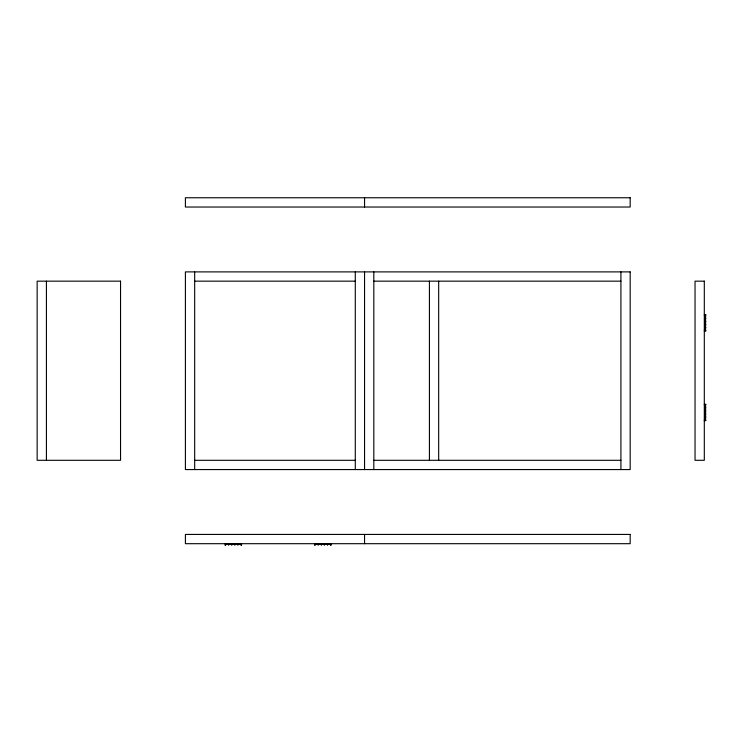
<?xml version="1.0" encoding="UTF-8"?>
<svg xmlns="http://www.w3.org/2000/svg" width="743" height="743" viewBox="0 0 743 743"><rect width="100%" height="100%" fill="white"/><g stroke="black" fill="none" stroke-linecap="round" stroke-linejoin="round"><path stroke-width="1.11" d="M194.675 281.16L355.284 281.16M373.813 281.16L620.916 281.16M704.336 314.651L705.85 314.651M704.308 315.134L705.85 315.134M704.689 318.218L705.85 318.218M704.689 321.31L705.85 321.31M704.689 324.394L705.85 324.394M704.689 327.487L705.85 327.487M704.308 330.579L705.85 330.579M704.336 331.053L705.85 331.053M704.336 404.22L705.85 404.22M704.308 404.703L705.85 404.703M704.689 407.796L705.85 407.796M704.689 410.879L705.85 410.879M704.689 413.972L705.85 413.972M704.689 417.055L705.85 417.055M704.308 420.148L705.85 420.148M704.308 420.631L705.85 420.631M194.675 460.298L355.284 460.298M373.813 460.298L620.916 460.298M227.191 543.885L227.757 543.885M233.005 543.885L233.562 543.885M238.791 543.885L239.348 543.885M316.769 543.885L317.326 543.885M322.573 543.885L323.131 543.885M328.369 543.885L328.926 543.885M225.556 544.173L241.001 544.173M315.134 544.173L330.579 544.173M225.556 544.47L241.001 544.47M315.134 544.47L330.579 544.47M705.581 315.134L705.581 330.579M705.581 404.703L705.581 420.148M705.079 315.134L705.079 330.579M705.079 404.703L705.079 420.148M704.791 315.134L704.791 330.579M704.791 404.703L704.791 420.148M620.916 271.892L620.916 469.567M438.676 281.16L438.676 460.298M429.417 281.16L429.417 460.298M373.813 271.892L373.813 469.567M364.553 197.759L364.553 207.028M364.553 271.892L364.553 469.567M364.553 534.431L364.553 543.69M355.284 271.892L355.284 469.567M331.053 543.718L331.053 545.241M330.579 543.69L330.579 545.241M327.487 543.718L327.487 545.241M324.394 543.718L324.394 545.241M321.31 543.718L321.31 545.241M318.218 543.718L318.218 545.241M315.134 543.69L315.134 545.241M314.651 543.718L314.651 545.241M241.484 543.718L241.484 545.241M241.001 543.69L241.001 545.241M237.918 543.718L237.918 545.241M234.825 543.718L234.825 545.241M231.742 543.718L231.742 545.241M228.649 543.718L228.649 545.241M225.556 543.69L225.556 545.241M225.073 543.718L225.073 545.241M194.675 271.892L194.675 469.567M46.419 281.16L46.419 460.298M630.175 197.759L185.406 197.759L185.406 207.028L630.175 207.028L630.175 197.759M630.175 271.892L185.406 271.892L185.406 469.567L630.175 469.567L630.175 271.892M120.542 281.16L37.15 281.16L37.15 460.298L120.542 460.298L120.542 281.16M704.308 281.16L695.039 281.16L695.039 460.298L704.308 460.298L704.308 281.16M630.175 534.431L185.406 534.431L185.406 543.69L630.175 543.69L630.175 534.431"/></g></svg>
